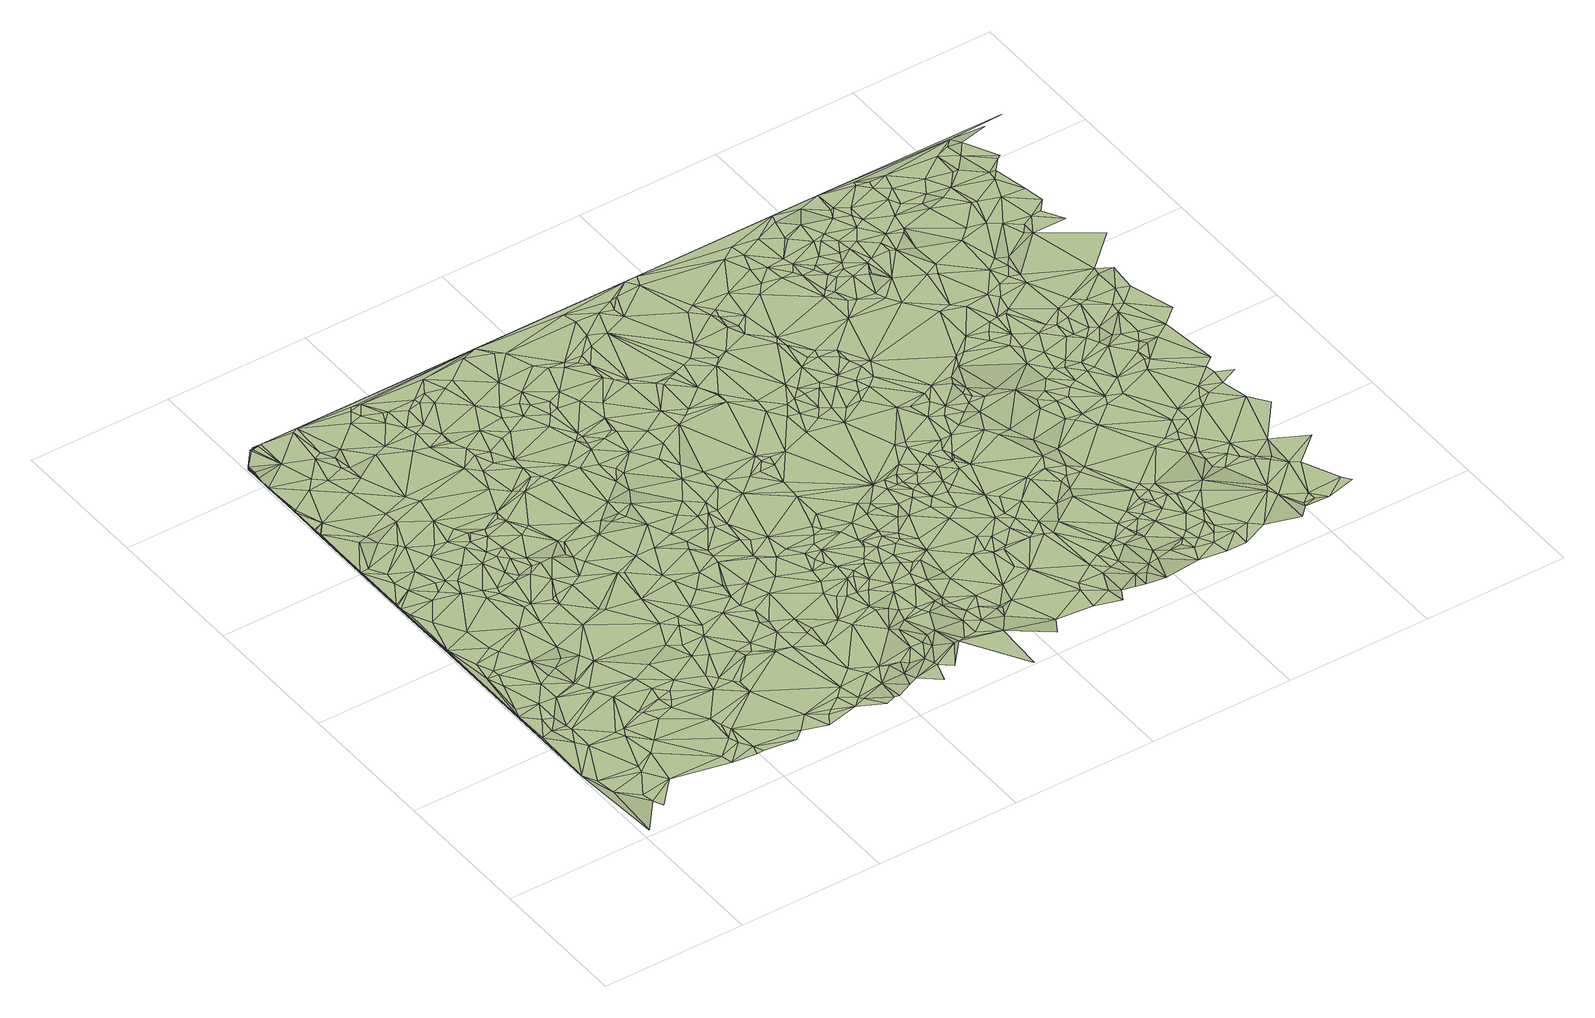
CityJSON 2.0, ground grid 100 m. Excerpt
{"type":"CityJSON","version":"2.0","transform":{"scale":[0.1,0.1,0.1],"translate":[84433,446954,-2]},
"CityObjects":{
"terrain1":{"type":"TINRelief","geometry":[{"type":"CompositeSurface","lod":"2","boundaries":[[[0,1,2]],[[3,1,0]],[[1,4,2]],[[3,5,1]],[[4,6,2]],[[7,4,1]],[[2,8,9]],[[7,1,5]],[[2,10,8]],[[2,6,10]],[[3,11,5]],[[12,11,3]],[[13,6,4]],[[7,13,4]],[[14,8,10]],[[9,8,15]],[[15,8,14]],[[11,7,5]],[[16,14,10]],[[16,10,6]],[[17,9,18]],[[19,15,14]],[[20,18,9]],[[20,9,15]],[[16,21,14]],[[19,14,21]],[[20,15,19]],[[17,18,22]],[[20,22,18]],[[23,13,7]],[[17,24,9]],[[11,23,7]],[[13,25,6]],[[26,16,6]],[[27,19,21]],[[28,17,22]],[[20,19,27]],[[26,6,25]],[[23,25,13]],[[24,29,9]],[[2,9,30]],[[31,24,17]],[[31,17,32]],[[32,17,28]],[[20,33,22]],[[34,21,16]],[[28,22,33]],[[20,27,33]],[[35,23,11]],[[36,26,25]],[[23,37,25]],[[38,24,31]],[[34,27,21]],[[39,16,26]],[[40,31,32]],[[37,36,25]],[[41,32,28]],[[24,42,43]],[[24,43,29]],[[24,44,42]],[[41,28,33]],[[9,29,45]],[[46,44,24]],[[38,31,40]],[[35,37,23]],[[47,35,11]],[[48,33,27]],[[38,46,24]],[[39,26,36]],[[34,16,39]],[[43,49,29]],[[41,40,32]],[[37,50,36]],[[41,33,51]],[[48,51,33]],[[52,48,27]],[[52,27,53]],[[53,27,34]],[[42,54,43]],[[55,49,43]],[[55,29,49]],[[44,54,42]],[[56,36,57]],[[56,39,36]],[[50,57,36]],[[58,29,59]],[[41,51,60]],[[48,60,51]],[[59,29,55]],[[54,55,43]],[[61,37,35]],[[9,45,30]],[[62,38,40]],[[62,46,38]],[[58,45,29]],[[63,44,46]],[[62,40,41]],[[41,60,64]],[[58,59,65]],[[66,50,37]],[[67,58,65]],[[47,68,35]],[[63,54,44]],[[69,48,52]],[[48,70,60]],[[69,52,53]],[[71,56,57]],[[72,57,50]],[[73,53,34]],[[58,74,75]],[[61,66,37]],[[54,76,55]],[[58,75,77]],[[41,64,78]],[[73,34,39]],[[67,79,58]],[[58,77,80]],[[81,39,56]],[[82,59,55]],[[61,35,68]],[[83,84,47]],[[60,70,64]],[[58,80,45]],[[47,84,68]],[[62,41,78]],[[82,65,59]],[[58,79,74]],[[71,57,72]],[[85,55,76]],[[69,70,48]],[[62,86,46]],[[63,76,54]],[[71,81,56]],[[66,72,50]],[[82,55,85]],[[86,63,46]],[[73,69,53]],[[74,87,75]],[[88,67,65]],[[75,87,77]],[[78,64,70]],[[87,80,77]],[[73,39,81]],[[83,89,84]],[[90,79,67]],[[61,68,91]],[[45,80,87]],[[71,72,92]],[[68,84,91]],[[93,85,76]],[[61,94,66]],[[63,93,76]],[[61,91,94]],[[95,74,79]],[[96,45,87]],[[95,87,74]],[[97,65,82]],[[93,82,85]],[[62,78,98]],[[90,67,88]],[[96,99,45]],[[100,71,92]],[[100,81,71]],[[97,88,65]],[[63,101,93]],[[90,95,79]],[[89,102,84]],[[45,99,30]],[[62,103,86]],[[104,78,70]],[[86,105,63]],[[106,82,93]],[[62,98,103]],[[63,105,101]],[[107,96,87]],[[92,72,108]],[[66,108,72]],[[73,81,109]],[[104,70,69]],[[110,69,73]],[[100,109,81]],[[111,30,99]],[[107,99,96]],[[112,91,84]],[[104,98,78]],[[97,82,106]],[[111,113,30]],[[100,92,108]],[[86,114,105]],[[30,115,116]],[[30,113,115]],[[101,117,93]],[[30,116,118]],[[115,119,116]],[[113,119,115]],[[103,114,86]],[[119,118,116]],[[119,120,118]],[[110,73,109]],[[113,121,119]],[[122,87,95]],[[94,123,66]],[[94,91,123]],[[119,121,120]],[[106,93,117]],[[124,103,98]],[[125,95,90]],[[112,84,102]],[[114,126,105]],[[127,111,99]],[[125,90,88]],[[100,108,109]],[[124,114,103]],[[105,128,101]],[[127,113,111]],[[97,125,88]],[[129,107,87]],[[107,130,99]],[[97,106,131]],[[127,121,113]],[[132,124,98]],[[110,133,69]],[[126,128,105]],[[101,128,117]],[[132,98,104]],[[66,123,108]],[[134,126,114]],[[124,134,114]],[[130,127,99]],[[122,129,87]],[[125,122,95]],[[121,135,136]],[[112,137,91]],[[127,135,121]],[[109,108,138]],[[106,117,139]],[[106,140,131]],[[104,69,141]],[[110,109,142]],[[137,123,91]],[[132,143,124]],[[134,144,126]],[[144,128,126]],[[135,145,136]],[[146,130,107]],[[97,131,147]],[[148,145,135]],[[127,148,135]],[[106,139,140]],[[97,147,125]],[[148,149,145]],[[146,107,129]],[[139,117,128]],[[142,109,138]],[[148,150,149]],[[124,151,134]],[[148,152,150]],[[138,108,153]],[[127,154,148]],[[150,155,149]],[[69,133,141]],[[154,152,148]],[[152,155,150]],[[156,132,104]],[[152,157,155]],[[132,158,143]],[[159,124,143]],[[154,157,152]],[[108,160,153]],[[161,149,155]],[[127,161,154]],[[123,160,108]],[[134,162,144]],[[161,155,157]],[[110,142,133]],[[154,161,157]],[[130,163,127]],[[147,131,140]],[[159,151,124]],[[144,164,128]],[[156,104,165]],[[151,162,134]],[[166,139,128]],[[146,163,130]],[[167,137,112]],[[159,143,158]],[[168,140,139]],[[132,169,158]],[[164,166,128]],[[162,170,144]],[[123,171,160]],[[172,122,125]],[[138,153,173]],[[122,174,129]],[[146,129,175]],[[104,141,165]],[[168,139,166]],[[156,169,132]],[[144,170,164]],[[142,138,173]],[[176,161,127]],[[177,147,140]],[[168,178,140]],[[151,179,162]],[[133,142,180]],[[172,125,147]],[[177,140,178]],[[181,163,146]],[[159,158,169]],[[179,170,162]],[[181,146,175]],[[163,176,127]],[[182,166,164]],[[167,183,137]],[[174,175,129]],[[184,153,160]],[[185,168,166]],[[172,174,122]],[[182,164,170]],[[168,186,178]],[[184,160,171]],[[159,187,151]],[[151,187,179]],[[133,180,188]],[[185,166,182]],[[185,186,168]],[[179,189,170]],[[183,190,137]],[[191,173,153]],[[192,180,142]],[[182,170,189]],[[181,193,163]],[[181,175,194]],[[192,142,173]],[[133,188,141]],[[195,163,193]],[[177,178,196]],[[197,123,137]],[[159,169,198]],[[179,187,189]],[[123,199,171]],[[181,194,193]],[[196,178,186]],[[195,176,163]],[[176,200,161]],[[201,183,167]],[[184,191,153]],[[156,165,202]],[[196,186,185]],[[165,141,203]],[[159,204,187]],[[205,137,190]],[[177,206,147]],[[192,188,180]],[[156,202,169]],[[159,198,204]],[[187,204,189]],[[194,207,193]],[[195,193,207]],[[182,189,208]],[[201,190,183]],[[185,182,208]],[[195,200,176]],[[192,173,191]],[[174,209,175]],[[209,194,175]],[[195,207,200]],[[210,141,188]],[[177,196,206]],[[184,171,199]],[[197,137,205]],[[169,202,198]],[[196,185,211]],[[165,203,202]],[[210,203,141]],[[201,205,190]],[[209,207,194]],[[172,147,212]],[[192,213,188]],[[197,199,123]],[[204,214,189]],[[198,215,204]],[[216,191,184]],[[185,208,211]],[[213,210,188]],[[189,214,208]],[[192,191,217]],[[198,218,215]],[[196,211,219]],[[215,220,204]],[[172,221,174]],[[216,217,191]],[[206,196,219]],[[198,202,218]],[[216,184,199]],[[201,222,205]],[[220,214,204]],[[223,203,210]],[[212,147,206]],[[224,200,207]],[[213,223,210]],[[174,225,209]],[[226,211,208]],[[192,227,213]],[[197,205,222]],[[228,222,201]],[[209,229,207]],[[206,219,211]],[[215,230,220]],[[226,208,214]],[[231,202,203]],[[216,232,217]],[[192,217,227]],[[216,199,232]],[[228,201,233]],[[234,211,226]],[[220,230,214]],[[234,226,214]],[[229,224,207]],[[227,223,213]],[[235,231,203]],[[236,203,223]],[[174,221,225]],[[237,215,218]],[[197,238,199]],[[172,212,221]],[[238,232,199]],[[239,218,202]],[[228,240,222]],[[228,233,241]],[[225,229,209]],[[242,217,232]],[[224,243,200]],[[237,230,215]],[[197,222,244]],[[235,203,236]],[[206,211,245]],[[239,202,231]],[[245,211,234]],[[246,227,217]],[[247,234,214]],[[230,247,214]],[[197,248,238]],[[228,241,240]],[[249,200,243]],[[242,232,238]],[[246,217,242]],[[212,206,250]],[[236,223,251]],[[222,240,244]],[[197,244,248]],[[239,237,218]],[[235,239,231]],[[252,223,227]],[[253,224,229]],[[206,254,250]],[[241,255,240]],[[251,223,252]],[[225,256,229]],[[237,247,230]],[[206,245,254]],[[247,245,234]],[[257,227,246]],[[258,243,224]],[[248,259,238]],[[260,246,242]],[[242,238,261]],[[253,258,224]],[[225,221,262]],[[257,263,227]],[[240,255,264]],[[263,252,227]],[[253,229,265]],[[212,266,221]],[[212,250,266]],[[267,235,236]],[[256,265,229]],[[257,246,260]],[[225,262,256]],[[261,238,259]],[[267,236,251]],[[244,268,248]],[[244,240,268]],[[235,269,239]],[[258,270,243]],[[260,242,271]],[[249,243,270]],[[272,251,252]],[[253,273,258]],[[240,264,274]],[[237,275,247]],[[242,261,271]],[[262,221,276]],[[240,277,268]],[[266,278,221]],[[267,251,272]],[[258,273,270]],[[240,274,277]],[[279,250,254]],[[261,259,280]],[[253,265,281]],[[262,282,256]],[[283,237,239]],[[257,260,284]],[[272,252,285]],[[286,275,237]],[[279,254,245]],[[257,284,263]],[[253,281,273]],[[287,266,250]],[[263,288,252]],[[289,274,264]],[[221,278,276]],[[248,290,259]],[[291,262,292]],[[293,235,267]],[[256,294,265]],[[293,269,235]],[[261,280,271]],[[262,276,292]],[[291,282,262]],[[273,281,270]],[[295,245,247]],[[248,268,290]],[[266,296,278]],[[260,271,284]],[[283,239,269]],[[285,252,288]],[[282,294,256]],[[297,268,277]],[[279,287,250]],[[283,286,237]],[[287,296,266]],[[298,281,265]],[[299,247,275]],[[291,292,282]],[[280,259,300]],[[297,277,274]],[[263,284,288]],[[298,265,294]],[[301,279,245]],[[267,272,302]],[[272,285,302]],[[286,303,275]],[[296,304,278]],[[276,278,304]],[[301,245,295]],[[280,300,271]],[[289,305,274]],[[270,281,306]],[[297,274,307]],[[295,247,299]],[[302,285,288]],[[297,308,268]],[[309,200,249]],[[259,290,300]],[[310,311,289]],[[312,304,296]],[[286,313,303]],[[287,312,296]],[[307,274,305]],[[314,292,276]],[[299,275,303]],[[301,287,279]],[[314,282,292]],[[293,267,315]],[[283,313,286]],[[315,267,302]],[[293,316,269]],[[317,283,269]],[[298,306,281]],[[317,269,316]],[[298,294,318]],[[289,319,305]],[[282,320,294]],[[289,311,319]],[[314,276,304]],[[297,307,308]],[[284,271,321]],[[268,322,290]],[[284,323,288]],[[308,322,268]],[[271,300,321]],[[312,324,304]],[[313,325,303]],[[308,307,305]],[[293,315,326]],[[293,326,316]],[[294,320,318]],[[298,318,306]],[[327,287,301]],[[283,325,313]],[[327,301,295]],[[325,299,303]],[[327,312,287]],[[302,288,328]],[[329,270,306]],[[314,304,324]],[[330,295,299]],[[315,302,331]],[[317,332,283]],[[305,319,333]],[[314,334,282]],[[328,288,323]],[[308,305,335]],[[309,249,270]],[[334,320,282]],[[318,336,306]],[[317,316,337]],[[312,338,324]],[[300,290,339]],[[326,337,316]],[[283,332,325]],[[284,340,323]],[[330,327,295]],[[315,341,326]],[[318,320,336]],[[311,342,319]],[[343,299,325]],[[305,333,335]],[[302,328,331]],[[284,321,340]],[[314,324,338]],[[344,161,200]],[[321,300,345]],[[308,346,322]],[[308,335,346]],[[347,342,311]],[[322,348,290]],[[330,299,349]],[[345,300,350]],[[349,299,343]],[[315,331,341]],[[333,319,342]],[[329,306,336]],[[317,351,332]],[[350,300,339]],[[317,337,351]],[[290,348,339]],[[326,352,337]],[[353,312,327]],[[354,314,338]],[[333,355,335]],[[335,355,346]],[[356,336,320]],[[326,341,352]],[[357,328,323]],[[312,358,338]],[[322,346,359]],[[354,334,314]],[[331,328,357]],[[332,360,325]],[[360,343,325]],[[334,356,320]],[[355,359,346]],[[340,361,323]],[[357,323,361]],[[322,362,348]],[[333,363,355]],[[347,364,342]],[[365,330,349]],[[356,329,336]],[[366,327,330]],[[322,359,367]],[[321,345,368]],[[333,342,363]],[[369,341,331]],[[353,358,312]],[[349,343,370]],[[322,367,362]],[[309,270,329]],[[339,348,362]],[[355,363,359]],[[350,339,371]],[[340,321,368]],[[351,360,332]],[[368,345,350]],[[337,352,372]],[[354,338,373]],[[351,337,372]],[[365,349,374]],[[375,331,357]],[[341,376,352]],[[366,330,365]],[[354,377,334]],[[349,370,374]],[[375,369,331]],[[369,376,341]],[[342,364,363]],[[334,378,356]],[[378,329,356]],[[366,353,327]],[[339,379,371]],[[368,350,371]],[[372,352,376]],[[358,373,338]],[[357,361,380]],[[354,373,377]],[[340,381,361]],[[359,363,382]],[[383,363,364]],[[339,362,384]],[[359,385,367]],[[375,376,369]],[[351,386,360]],[[375,357,387]],[[351,372,386]],[[387,357,380]],[[370,343,388]],[[360,388,343]],[[340,368,381]],[[389,372,376]],[[339,384,379]],[[384,362,367]],[[359,390,385]],[[391,368,371]],[[359,382,390]],[[361,392,380]],[[361,393,392]],[[365,374,394]],[[377,395,334]],[[396,371,379]],[[361,381,393]],[[389,386,372]],[[394,374,370]],[[397,377,373]],[[395,378,334]],[[366,398,353]],[[366,365,394]],[[399,363,383]],[[384,367,385]],[[391,371,396]],[[400,329,378]],[[353,401,358]],[[398,402,353]],[[399,382,363]],[[403,373,358]],[[360,386,388]],[[404,368,391]],[[353,402,401]],[[404,381,368]],[[405,383,364]],[[387,380,406]],[[366,407,398]],[[408,397,373]],[[380,392,409]],[[393,409,392]],[[401,403,358]],[[408,373,403]],[[397,410,377]],[[379,384,411]],[[381,409,393]],[[375,387,412]],[[375,413,376]],[[414,399,383]],[[396,379,411]],[[404,391,396]],[[389,376,413]],[[398,407,402]],[[415,385,390]],[[416,405,364]],[[382,415,390]],[[389,417,386]],[[370,388,418]],[[366,394,407]],[[394,370,418]],[[410,395,377]],[[406,380,409]],[[405,414,383]],[[419,384,385]],[[404,420,381]],[[387,406,412]],[[399,421,382]],[[408,410,397]],[[395,400,378]],[[417,388,386]],[[404,396,420]],[[401,422,403]],[[421,415,382]],[[381,423,409]],[[309,329,400]],[[419,385,415]],[[408,403,424]],[[425,399,414]],[[402,426,401]],[[419,411,384]],[[407,427,402]],[[381,420,423]],[[389,413,417]],[[396,411,428]],[[408,424,410]],[[375,412,429]],[[424,403,422]],[[425,414,405]],[[407,394,430]],[[431,421,399]],[[420,396,428]],[[418,388,432]],[[421,433,415]],[[425,431,399]],[[417,434,388]],[[401,435,422]],[[402,427,426]],[[431,436,421]],[[406,409,437]],[[436,433,421]],[[407,430,427]],[[419,415,433]],[[432,388,434]],[[419,438,411]],[[394,418,439]],[[420,428,423]],[[423,440,409]],[[412,406,437]],[[401,426,435]],[[410,424,441]],[[375,442,413]],[[424,422,441]],[[375,429,442]],[[395,443,400]],[[444,428,411]],[[394,445,430]],[[417,413,446]],[[425,447,431]],[[410,448,395]],[[417,446,434]],[[449,419,433]],[[425,405,450]],[[439,418,432]],[[444,411,438]],[[451,200,309]],[[430,426,427]],[[412,452,429]],[[409,440,453]],[[449,438,419]],[[437,409,453]],[[454,436,431]],[[454,433,436]],[[394,439,445]],[[441,422,435]],[[412,437,452]],[[455,423,428]],[[425,456,447]],[[309,400,443]],[[445,426,430]],[[425,450,456]],[[447,454,431]],[[455,440,423]],[[395,457,443]],[[449,433,458]],[[459,429,452]],[[460,428,444]],[[446,413,461]],[[410,441,462]],[[455,428,460]],[[395,448,457]],[[444,438,463]],[[454,458,433]],[[464,438,449]],[[465,453,440]],[[426,466,435]],[[467,432,434]],[[455,465,440]],[[410,462,448]],[[468,450,405]],[[469,447,456]],[[469,454,447]],[[470,452,437]],[[460,444,463]],[[459,442,429]],[[471,456,450]],[[309,443,457]],[[467,439,432]],[[464,463,438]],[[470,459,452]],[[472,468,405]],[[470,437,453]],[[446,473,434]],[[474,449,458]],[[471,469,456]],[[442,475,413]],[[474,464,449]],[[413,476,461]],[[455,477,465]],[[478,455,460]],[[465,479,453]],[[413,475,476]],[[471,450,480]],[[445,481,426]],[[445,439,467]],[[441,435,482]],[[471,480,469]],[[426,481,466]],[[483,460,463]],[[470,453,479]],[[446,461,473]],[[478,477,455]],[[441,484,462]],[[477,479,465]],[[468,480,450]],[[469,485,454]],[[482,435,466]],[[483,463,464]],[[485,458,454]],[[483,478,460]],[[467,434,473]],[[483,464,474]],[[448,486,457]],[[476,487,461]],[[480,485,469]],[[488,442,459]],[[489,477,478]],[[441,482,484]],[[448,462,486]],[[488,459,470]],[[445,467,481]],[[461,487,490]],[[489,478,483]],[[491,479,477]],[[492,470,479]],[[493,474,458]],[[489,491,477]],[[484,486,462]],[[461,490,473]],[[476,494,487]],[[481,495,466]],[[489,483,496]],[[482,466,497]],[[488,470,492]],[[483,474,493]],[[489,496,491]],[[485,493,458]],[[309,457,498]],[[487,494,490]],[[497,466,495]],[[499,486,484]],[[491,500,479]],[[501,475,442]],[[502,481,467]],[[492,479,500]],[[482,503,484]],[[501,476,475]],[[499,484,503]],[[504,473,490]],[[504,490,494]],[[505,480,468]],[[506,494,476]],[[507,485,480]],[[499,508,486]],[[509,491,496]],[[488,492,510]],[[482,497,503]],[[501,442,488]],[[502,511,481]],[[457,486,512]],[[510,492,513]],[[492,500,513]],[[451,344,200]],[[499,503,508]],[[509,500,491]],[[503,497,514]],[[497,495,514]],[[506,473,504]],[[506,504,494]],[[515,496,483]],[[481,516,495]],[[485,517,493]],[[518,467,473]],[[511,519,481]],[[483,493,520]],[[518,502,467]],[[501,506,476]],[[485,521,517]],[[522,505,468]],[[507,521,485]],[[505,507,480]],[[514,495,516]],[[508,523,486]],[[524,510,513]],[[524,513,500]],[[501,488,510]],[[481,519,516]],[[503,525,508]],[[503,514,525]],[[515,509,496]],[[524,500,509]],[[518,511,502]],[[493,517,526]],[[515,483,520]],[[457,512,498]],[[493,526,520]],[[527,510,524]],[[506,528,473]],[[526,517,529]],[[508,525,523]],[[501,510,527]],[[486,523,512]],[[530,517,521]],[[531,519,511]],[[514,516,532]],[[507,530,521]],[[533,524,509]],[[530,529,517]],[[519,534,516]],[[535,526,529]],[[514,536,525]],[[518,473,528]],[[515,537,509]],[[533,509,537]],[[535,520,526]],[[538,507,505]],[[539,531,511]],[[540,529,530]],[[539,511,518]],[[527,524,533]],[[541,505,522]],[[501,542,506]],[[531,534,519]],[[534,532,516]],[[540,535,529]],[[514,532,536]],[[543,501,527]],[[544,541,522]],[[523,525,536]],[[541,538,505]],[[507,545,530]],[[531,532,534]],[[451,309,498]],[[527,533,546]],[[543,527,547]],[[515,548,537]],[[547,527,546]],[[533,537,549]],[[538,550,507]],[[506,542,551]],[[552,531,539]],[[506,551,528]],[[552,539,518]],[[553,515,520]],[[540,530,545]],[[553,520,535]],[[533,549,546]],[[540,554,535]],[[543,555,501]],[[548,549,537]],[[531,556,532]],[[543,547,557]],[[547,546,558]],[[552,518,559]],[[541,560,538]],[[544,561,541]],[[523,562,512]],[[557,547,558]],[[553,548,515]],[[518,528,559]],[[556,536,532]],[[523,536,562]],[[558,546,563]],[[546,549,563]],[[512,562,498]],[[540,545,554]],[[507,564,545]],[[552,565,531]],[[507,550,564]],[[553,535,554]],[[538,560,550]],[[541,561,560]],[[543,557,555]],[[501,566,542]],[[567,549,548]],[[565,556,531]],[[557,558,568]],[[558,563,568]],[[569,536,556]],[[552,559,565]],[[570,551,542]],[[571,563,549]],[[572,528,551]],[[572,559,528]],[[573,501,555]],[[574,554,545]],[[571,549,567]],[[557,568,555]],[[570,542,575]],[[576,562,536]],[[553,554,577]],[[553,578,548]],[[572,551,570]],[[578,567,548]],[[574,545,564]],[[561,579,560]],[[580,498,562]],[[574,577,554]],[[565,569,556]],[[581,550,560]],[[573,566,501]],[[582,579,561]],[[583,568,563]],[[584,536,569]],[[566,575,542]],[[585,553,577]],[[583,563,571]],[[571,567,586]],[[584,576,536]],[[550,587,564]],[[588,555,568]],[[581,560,579]],[[581,589,550]],[[585,578,553]],[[590,572,570]],[[578,586,567]],[[574,564,591]],[[582,592,579]],[[572,593,559]],[[574,591,577]],[[589,587,550]],[[576,594,562]],[[565,559,593]],[[570,575,595]],[[588,568,583]],[[565,596,569]],[[594,580,562]],[[591,564,587]],[[590,570,595]],[[581,597,589]],[[581,579,597]],[[588,598,555]],[[599,583,571]],[[596,584,569]],[[585,577,600]],[[592,601,579]],[[602,578,585]],[[590,593,572]],[[603,571,586]],[[598,573,555]],[[588,583,599]],[[451,498,580]],[[566,604,575]],[[575,604,595]],[[576,605,594]],[[600,577,591]],[[603,586,578]],[[606,601,592]],[[565,607,596]],[[591,587,608]],[[603,599,571]],[[589,609,587]],[[602,585,600]],[[590,595,610]],[[597,611,589]],[[594,605,580]],[[612,588,599]],[[565,593,607]],[[597,579,613]],[[612,598,588]],[[596,607,584]],[[590,614,593]],[[601,613,579]],[[590,610,614]],[[609,608,587]],[[598,615,573]],[[589,611,609]],[[566,616,604]],[[606,613,601]],[[617,576,584]],[[612,599,618]],[[619,595,604]],[[618,599,603]],[[610,595,619]],[[597,620,611]],[[603,578,621]],[[597,613,620]],[[591,608,622]],[[600,591,622]],[[576,623,605]],[[610,619,614]],[[602,624,578]],[[451,580,605]],[[609,625,608]],[[573,626,566]],[[611,625,609]],[[566,627,616]],[[606,628,613]],[[629,598,612]],[[630,612,618]],[[629,615,598]],[[631,584,607]],[[618,603,621]],[[632,593,614]],[[611,620,625]],[[602,600,624]],[[633,604,616]],[[615,626,573]],[[619,634,614]],[[621,578,624]],[[617,623,576]],[[618,621,635]],[[636,618,635]],[[633,619,604]],[[630,618,636]],[[630,629,612]],[[637,607,593]],[[613,638,620]],[[636,635,621]],[[625,639,608]],[[613,628,638]],[[632,614,634]],[[626,627,566]],[[451,605,623]],[[640,617,584]],[[606,641,628]],[[600,622,642]],[[620,643,625]],[[640,584,631]],[[608,644,622]],[[633,634,619]],[[645,616,627]],[[633,616,645]],[[631,607,646]],[[600,642,624]],[[630,636,647]],[[632,637,593]],[[620,638,648]],[[629,649,615]],[[608,639,644]],[[638,628,650]],[[625,643,651]],[[630,647,629]],[[637,646,607]],[[620,648,643]],[[625,651,639]],[[615,649,626]],[[652,634,633]],[[641,650,628]],[[451,623,344]],[[617,653,623]],[[652,632,634]],[[636,621,654]],[[640,653,617]],[[643,655,651]],[[648,655,643]],[[642,622,656]],[[657,645,627]],[[658,633,645]],[[631,646,659]],[[640,631,660]],[[622,644,661]],[[629,647,649]],[[626,657,627]],[[660,631,659]],[[658,652,633]],[[662,638,650]],[[662,648,638]],[[621,624,663]],[[656,622,661]],[[636,654,647]],[[664,637,632]],[[640,665,653]],[[666,664,632]],[[667,639,651]],[[667,651,655]],[[668,632,652]],[[640,660,665]],[[642,669,624]],[[641,670,650]],[[666,632,668]],[[644,639,671]],[[658,645,657]],[[672,646,637]],[[673,655,648]],[[626,649,674]],[[675,659,646]],[[676,650,670]],[[662,650,676]],[[660,659,675]],[[642,656,669]],[[664,672,637]],[[647,677,649]],[[667,671,639]],[[672,675,646]],[[660,675,665]],[[678,664,666]],[[667,655,673]],[[679,677,647]],[[621,680,654]],[[662,673,648]],[[678,666,668]],[[678,672,664]],[[658,681,652]],[[621,663,680]],[[662,676,670]],[[658,657,682]],[[679,647,654]],[[683,653,665]],[[626,674,684]],[[626,684,657]],[[674,649,685]],[[686,668,652]],[[656,661,687]],[[624,669,663]],[[688,670,641]],[[656,687,669]],[[667,689,671]],[[690,649,677]],[[686,652,691]],[[644,692,661]],[[681,691,652]],[[693,662,670]],[[667,673,689]],[[658,682,681]],[[694,688,641]],[[683,665,675]],[[644,671,692]],[[695,623,653]],[[695,344,623]],[[690,685,649]],[[696,678,668]],[[684,682,657]],[[687,661,697]],[[698,673,662]],[[674,685,684]],[[679,699,677]],[[688,693,670]],[[669,687,700]],[[686,696,668]],[[698,662,693]],[[689,701,671]],[[669,700,663]],[[672,702,675]],[[690,677,699]],[[703,689,673]],[[679,654,704]],[[686,691,696]],[[700,687,697]],[[697,661,692]],[[681,682,705]],[[706,671,701]],[[679,704,699]],[[681,705,691]],[[696,691,705]],[[654,680,707]],[[692,671,706]],[[698,708,673]],[[688,709,693]],[[703,701,689]],[[684,710,682]],[[690,710,685]],[[702,683,675]],[[685,710,684]],[[683,695,653]],[[678,711,672]],[[680,663,712]],[[713,698,693]],[[710,705,682]],[[714,700,697]],[[690,699,715]],[[654,707,704]],[[708,703,673]],[[700,716,663]],[[694,717,688]],[[680,712,707]],[[713,693,709]],[[714,697,692]],[[718,706,701]],[[703,718,701]],[[704,715,699]],[[714,716,700]],[[712,663,716]],[[696,711,678]],[[713,708,698]],[[688,717,709]],[[690,715,719]],[[694,720,717]],[[721,706,718]],[[690,722,710]],[[721,692,706]],[[714,692,723]],[[703,724,718]],[[713,709,725]],[[690,719,722]],[[696,705,711]],[[708,724,703]],[[672,726,702]],[[709,717,725]],[[702,727,683]],[[704,728,715]],[[723,692,721]],[[721,718,724]],[[719,715,729]],[[695,730,344]],[[713,731,708]],[[715,728,729]],[[713,725,731]],[[704,707,732]],[[733,707,712]],[[672,711,726]],[[727,734,683]],[[723,721,735]],[[719,729,736]],[[708,737,724]],[[722,738,710]],[[735,721,724]],[[719,736,722]],[[708,731,739]],[[734,695,683]],[[720,740,717]],[[710,741,705]],[[742,712,716]],[[708,739,737]],[[725,717,740]],[[729,728,736]],[[743,716,714]],[[725,740,731]],[[735,724,737]],[[722,736,738]],[[704,732,728]],[[702,744,727]],[[720,745,740]],[[746,714,723]],[[747,736,728]],[[710,738,741]],[[731,748,739]],[[739,748,737]],[[733,732,707]],[[736,749,738]],[[742,733,712]],[[702,726,744]],[[735,737,750]],[[727,751,734]],[[742,716,752]],[[747,749,736]],[[746,723,735]],[[732,747,728]],[[734,753,695]],[[727,744,751]],[[748,750,737]],[[752,716,743]],[[711,705,754]],[[730,755,344]],[[749,741,738]],[[746,743,714]],[[734,751,753]],[[695,753,730]],[[711,756,726]],[[731,740,757]],[[733,758,732]],[[731,757,748]],[[759,751,744]],[[760,744,726]],[[705,741,761]],[[711,762,756]],[[763,733,742]],[[735,750,764]],[[745,757,740]],[[760,759,744]],[[726,765,766]],[[760,726,766]],[[756,765,726]],[[742,752,767]],[[763,758,733]],[[753,751,768]],[[749,769,741]],[[770,732,758]],[[759,771,751]],[[763,742,767]],[[753,772,730]],[[746,735,764]],[[767,752,743]],[[773,749,747]],[[748,757,750]],[[773,747,732]],[[756,762,765]],[[711,774,762]],[[768,751,771]],[[705,761,754]],[[760,771,759]],[[763,770,758]],[[760,766,775]],[[753,768,772]],[[766,765,776]],[[760,777,771]],[[745,778,779]],[[770,780,732]],[[781,763,767]],[[711,754,774]],[[782,741,769]],[[760,775,777]],[[781,770,763]],[[775,766,776]],[[762,783,765]],[[784,769,749]],[[745,779,757]],[[767,743,785]],[[746,786,743]],[[787,750,788]],[[789,788,750]],[[764,750,787]],[[777,790,771]],[[780,773,732]],[[776,765,783]],[[757,791,750]],[[777,775,790]],[[791,789,750]],[[762,774,792]],[[781,793,770]],[[755,794,344]],[[762,792,783]],[[773,784,749]],[[768,795,772]],[[781,767,796]],[[790,797,771]],[[730,772,755]],[[761,741,782]],[[770,793,780]],[[768,771,798]],[[746,764,799]],[[800,782,769]],[[775,776,801]],[[746,799,786]],[[778,802,779]],[[775,803,790]],[[767,785,796]],[[804,764,787]],[[768,805,795]],[[743,786,806]],[[776,783,801]],[[757,779,791]],[[784,800,769]],[[785,743,806]],[[781,796,793]],[[775,801,803]],[[771,797,798]],[[807,779,802]],[[787,788,808]],[[768,798,805]],[[808,788,789]],[[790,803,797]],[[793,809,780]],[[792,810,783]],[[804,811,764]],[[780,812,773]],[[813,786,799]],[[774,814,792]],[[772,795,815]],[[799,764,811]],[[804,787,808]],[[754,814,774]],[[807,816,779]],[[809,812,780]],[[817,782,800]],[[807,802,818]],[[793,796,809]],[[791,819,789]],[[801,783,820]],[[792,814,810]],[[772,815,755]],[[806,786,813]],[[813,799,811]],[[808,789,821]],[[773,822,784]],[[803,823,797]],[[824,754,761]],[[807,818,816]],[[785,825,796]],[[803,801,820]],[[820,783,810]],[[812,826,773]],[[761,782,827]],[[805,828,795]],[[791,779,829]],[[817,830,782]],[[789,819,821]],[[802,831,818]],[[809,832,812]],[[784,833,800]],[[797,834,798]],[[773,826,822]],[[804,808,835]],[[804,835,811]],[[823,834,797]],[[817,800,833]],[[785,806,825]],[[809,796,836]],[[837,810,814]],[[795,828,815]],[[820,810,837]],[[805,798,828]],[[784,822,833]],[[779,816,829]],[[827,782,830]],[[818,831,816]],[[838,823,803]],[[809,836,832]],[[791,839,819]],[[840,813,811]],[[812,832,841]],[[820,837,814]],[[808,821,835]],[[838,803,820]],[[812,841,826]],[[806,813,840]],[[842,814,754]],[[824,761,827]],[[824,842,754]],[[817,833,830]],[[843,798,834]],[[844,796,825]],[[821,819,845]],[[823,846,834]],[[791,829,839]],[[835,821,845]],[[844,836,796]],[[820,814,847]],[[843,828,798]],[[838,846,823]],[[825,806,848]],[[832,836,849]],[[832,849,841]],[[826,850,822]],[[838,820,847]],[[822,850,833]],[[839,845,819]],[[846,843,834]],[[815,851,755]],[[852,830,833]],[[806,840,848]],[[815,828,851]],[[853,816,831]],[[827,830,852]],[[839,854,845]],[[855,811,835]],[[856,849,836]],[[838,847,857]],[[840,811,855]],[[844,856,836]],[[858,847,814]],[[838,857,846]],[[816,859,829]],[[826,841,860]],[[852,833,861]],[[839,829,854]],[[835,845,862]],[[824,827,863]],[[864,828,843]],[[850,861,833]],[[853,859,816]],[[845,854,862]],[[824,865,842]],[[866,843,846]],[[842,867,814]],[[826,860,850]],[[840,855,848]],[[825,848,868]],[[827,852,863]],[[844,825,868]],[[867,858,814]],[[869,857,847]],[[870,841,849]],[[864,851,828]],[[829,862,854]],[[857,866,846]],[[824,863,865]],[[869,847,858]],[[871,853,831]],[[852,861,872]],[[856,873,849]],[[755,851,794]],[[844,873,856]],[[866,864,843]],[[850,874,861]],[[870,860,841]],[[852,872,875]],[[848,855,876]],[[861,874,872]],[[852,875,863]],[[842,865,877]],[[869,858,867]],[[860,878,850]],[[842,877,867]],[[878,874,850]],[[869,879,857]],[[864,880,851]],[[879,866,857]],[[870,849,881]],[[881,849,873]],[[882,829,859]],[[883,835,862]],[[883,855,835]],[[848,876,884]],[[869,867,879]],[[868,848,884]],[[844,868,885]],[[882,862,829]],[[886,878,860]],[[887,864,866]],[[794,851,880]],[[870,886,860]],[[888,880,864]],[[844,889,873]],[[877,890,867]],[[887,888,864]],[[855,891,876]],[[844,885,889]],[[872,874,892]],[[879,893,866]],[[865,863,894]],[[863,875,895]],[[887,866,893]],[[865,894,877]],[[888,794,880]],[[879,867,896]],[[878,892,874]],[[886,897,878]],[[896,867,890]],[[870,898,886]],[[899,875,872]],[[876,891,884]],[[887,900,888]],[[887,893,900]],[[901,885,868]],[[886,898,897]],[[870,881,902]],[[883,891,855]],[[881,873,903]],[[863,895,894]],[[897,892,878]],[[870,902,898]],[[899,872,892]],[[879,896,904]],[[879,905,893]],[[901,889,885]],[[895,875,899]],[[896,890,904]],[[877,906,890]],[[881,903,902]],[[889,907,873]],[[908,884,891]],[[909,868,884]],[[873,910,903]],[[883,862,911]],[[909,901,868]],[[879,904,905]],[[888,912,794]],[[900,912,888]],[[873,907,910]],[[901,913,889]],[[877,894,906]],[[914,894,895]],[[893,915,900]],[[898,916,897]],[[883,908,891]],[[904,890,906]],[[897,916,892]],[[914,895,899]],[[898,902,916]],[[889,913,907]],[[908,917,884]],[[893,905,915]],[[899,892,918]],[[909,884,917]],[[919,894,914]],[[901,920,913]],[[892,916,918]],[[903,921,902]],[[914,899,922]],[[910,907,923]],[[794,912,924]],[[910,921,903]],[[919,925,894]],[[919,914,922]],[[894,925,906]],[[900,926,912]],[[927,901,909]],[[913,920,907]],[[900,915,926]],[[904,928,905]],[[927,920,901]],[[902,929,916]],[[920,923,907]],[[910,923,921]],[[904,906,930]],[[908,931,917]],[[918,916,932]],[[905,933,915]],[[919,922,934]],[[919,934,925]],[[902,921,929]],[[905,935,933]],[[904,930,928]],[[929,932,916]],[[912,936,924]],[[926,936,912]],[[905,928,935]],[[937,923,920]],[[922,899,938]],[[915,933,939]],[[899,918,938]],[[925,940,906]],[[937,921,923]],[[926,915,939]],[[927,937,920]],[[918,932,941]],[[921,942,929]],[[934,943,925]],[[924,936,944]],[[930,906,940]],[[934,922,945]],[[926,944,936]],[[929,946,932]],[[937,942,921]],[[947,933,935]],[[947,939,933]],[[926,939,944]],[[929,942,946]],[[925,943,940]],[[928,948,935]],[[932,946,941]],[[794,924,949]],[[938,918,941]],[[928,930,950]],[[922,938,945]],[[947,935,948]],[[951,942,937]],[[934,952,943]],[[953,944,939]],[[930,940,950]],[[953,939,947]],[[934,945,952]],[[954,946,942]],[[928,950,948]],[[951,954,942]],[[947,948,955]],[[956,941,946]],[[957,950,940]],[[953,947,955]],[[956,946,954]],[[956,938,941]],[[952,958,943]],[[950,955,948]],[[924,944,949]],[[952,945,958]],[[959,940,943]],[[957,955,950]],[[957,940,959]],[[953,960,944]],[[958,961,943]],[[945,961,958]],[[953,955,962]],[[959,943,961]],[[963,945,938]],[[957,964,955]],[[953,962,960]],[[965,961,945]],[[962,955,966]],[[957,959,964]],[[944,960,949]],[[955,967,966]],[[965,968,961]],[[969,959,961]],[[962,966,960]],[[964,967,955]],[[969,961,968]],[[970,794,949]],[[971,964,959]],[[966,972,960]],[[971,959,969]],[[966,967,972]],[[960,972,973]],[[974,967,964]],[[971,974,964]],[[960,973,949]],[[975,972,967]],[[976,973,972]],[[975,967,974]],[[976,949,973]],[[977,976,972]],[[977,972,975]],[[978,949,976]]]}]}
},
"vertices":[
[36,20,37],[70,450,23],[4,680,23],[219,250,22],[54,590,22],[203,330,21],[199,890,25],[317,510,22],[11,1100,30],[4,1340,34],[144,960,26],[417,360,22],[251,180,22],[331,560,23],[91,1120,33],[101,1240,34],[202,1070,29],[51,1740,34],[27,1410,33],[173,1210,35],[169,1370,33],[190,1110,30],[91,1630,34],[466,620,24],[13,2100,27],[431,840,24],[400,900,25],[292,1360,32],[129,1730,33],[4,2620,25],[4,4090,31],[77,1890,31],[125,1780,33],[288,1520,31],[516,1280,23],[796,350,23],[463,900,24],[550,710,24],[234,1980,25],[583,1180,23],[263,1920,25],[363,1730,29],[22,2500,26],[7,2580,25],[92,2370,24],[4,3670,29],[210,2180,22],[811,270,23],[460,1420,27],[6,2610,24],[692,860,22],[374,1560,31],[468,1410,26],[509,1330,24],[210,2540,24],[147,2700,23],[624,980,23],[643,960,23],[4,3000,22],[112,2800,23],[445,1590,35],[929,470,22],[484,2030,26],[387,2490,28],[520,1640,38],[126,2890,25],[939,680,23],[63,3000,24],[951,400,23],[677,1520,26],[632,1610,28],[795,1010,23],[810,900,21],[784,1240,25],[9,3420,30],[8,3420,30],[280,2580,27],[5,3470,25],[566,1750,30],[159,3230,26],[5,3480,25],[814,1110,24],[276,2820,24],[979,250,22],[1003,320,23],[314,2660,29],[487,2370,28],[83,3510,26],[329,3070,31],[1033,250,24],[244,3160,32],[988,530,23],[850,960,23],[376,2640,29],[963,600,23],[224,3250,26],[17,3690,29],[354,3030,31],[620,2000,26],[4,3960,29],[889,1030,25],[434,2600,27],[1253,220,26],[622,2170,30],[812,1830,30],[506,2440,27],[431,2880,26],[191,3800,29],[1110,890,25],[968,1100,26],[931,1310,21],[4,4060,34],[1323,280,23],[18,4120,31],[575,2360,27],[5,4120,31],[5,4160,26],[538,2700,28],[5,4170,26],[9,4150,31],[12,4180,26],[18,4190,28],[442,3360,26],[1278,750,27],[671,2170,30],[451,3260,29],[592,2410,27],[197,4100,28],[651,2650,27],[383,3640,28],[261,3880,30],[512,2950,27],[810,2070,29],[1110,1390,32],[717,2400,29],[117,4300,30],[116,4310,30],[1425,390,23],[1146,1020,27],[648,2830,30],[592,2930,29],[1196,1580,27],[1184,1220,29],[804,2130,28],[714,2500,28],[122,4310,29],[333,3810,30],[637,3140,28],[132,4300,30],[141,4320,29],[147,4320,29],[827,2400,30],[151,4310,29],[1199,960,26],[176,4310,28],[153,4320,29],[977,1900,28],[159,4320,29],[839,2150,29],[908,2290,29],[1247,890,26],[200,4320,28],[768,2430,28],[387,4020,30],[759,2650,28],[1006,1870,30],[728,2720,30],[1495,230,19],[705,2850,30],[975,2170,30],[814,2590,28],[1281,860,26],[679,3340,28],[1277,1170,28],[627,3420,29],[513,3720,27],[424,4300,27],[696,3010,27],[741,2930,30],[880,2460,28],[1191,1330,31],[468,3860,30],[834,2700,29],[1547,310,21],[1451,1040,26],[820,2840,27],[753,2920,31],[939,2450,29],[1282,1500,28],[895,2540,28],[1584,340,20],[1429,1100,30],[1349,1330,30],[491,3960,30],[508,3830,30],[445,4050,30],[845,2900,27],[1751,480,20],[1059,2220,27],[1620,970,24],[463,4320,26],[1720,280,21],[1265,2110,29],[1239,1830,28],[1021,2450,34],[1678,410,20],[994,2990,27],[564,4010,26],[997,2730,27],[712,3850,23],[1326,1570,28],[995,2890,27],[1083,3200,23],[1398,1420,28],[1139,2560,29],[1127,2380,28],[1499,1050,28],[1542,1120,27],[1162,2310,28],[967,2940,27],[1109,2430,28],[1073,3440,23],[1783,340,20],[1440,1610,24],[760,4180,21],[911,3750,26],[1055,2770,28],[1570,1450,22],[1802,310,23],[800,3880,24],[1165,2530,29],[1299,2090,28],[1624,990,23],[1892,190,22],[1080,2780,27],[1471,1940,25],[1499,1860,25],[1375,2470,30],[1729,950,20],[1443,2180,26],[1970,360,26],[1956,210,31],[1735,1120,20],[822,4270,23],[1958,490,23],[1247,3060,22],[1696,1250,24],[1359,2610,29],[1888,600,19],[842,4300,23],[1183,3100,25],[1565,1720,22],[1699,1550,21],[929,4060,24],[1217,3080,23],[1991,200,30],[1020,3870,29],[1739,1360,20],[847,4200,23],[1900,850,22],[1751,1230,20],[1878,1010,19],[1014,3720,25],[1695,1450,21],[2091,240,42],[1004,3950,26],[1152,3360,21],[1672,1840,20],[2044,500,25],[1578,2180,25],[909,4290,21],[1891,1160,21],[1716,1660,20],[972,4150,21],[2127,350,34],[1460,2570,29],[1192,3590,21],[2103,470,27],[1199,3510,20],[1356,3150,22],[1926,1030,22],[1005,4140,20],[1144,3780,26],[1668,2380,27],[1902,1440,22],[1731,1650,19],[1502,2520,34],[1365,3250,21],[1852,1590,21],[2151,260,49],[2140,910,28],[1138,3710,25],[1153,3680,22],[1746,2060,19],[1102,3910,27],[1438,3060,21],[1247,3390,18],[2176,460,25],[1114,4080,21],[1596,2690,27],[2097,1000,24],[1412,3120,21],[1820,1860,20],[1586,2560,32],[1288,3480,22],[2298,380,51],[1197,4140,20],[2211,420,30],[2288,520,50],[1766,4320,25],[2279,150,51],[2326,290,53],[1368,3340,22],[1603,2510,32],[1351,3680,26],[1828,1920,21],[1774,2120,24],[1736,2230,25],[1206,4100,19],[2317,310,55],[1283,4050,20],[2165,1250,26],[2295,750,28],[2024,1550,22],[1420,3540,23],[1701,2600,28],[1832,1980,22],[1598,3110,25],[2032,1750,24],[1352,4270,19],[1643,3050,24],[2024,1780,24],[1866,2350,29],[2402,450,54],[1463,3890,23],[2374,510,51],[1284,4160,18],[1948,2150,26],[1493,3560,25],[2318,990,28],[2215,1350,26],[2044,1950,26],[2526,400,47],[1775,2720,16],[2948,4320,24],[2210,1180,27],[2330,700,43],[2405,220,53],[2331,940,28],[1749,2820,26],[2267,1150,27],[1959,2270,27],[1987,2130,27],[1769,3270,28],[1527,3700,25],[2436,550,52],[1408,4120,22],[2129,1690,26],[1714,3470,26],[2407,750,44],[1967,2440,29],[2229,1460,26],[2396,900,39],[2497,560,49],[2568,410,36],[1752,3010,26],[1796,3150,26],[2435,850,40],[2359,1280,28],[2093,1910,27],[1832,2860,22],[2331,1140,29],[2029,2260,27],[1642,3640,26],[1816,2920,27],[2193,1870,28],[2064,2110,29],[1571,3790,25],[1486,4160,20],[2402,1120,30],[2287,1620,28],[2374,1410,28],[2576,730,42],[2615,420,31],[2513,1010,34],[2534,810,40],[2074,2350,28],[2218,1720,27],[2080,2610,28],[2088,2250,27],[2548,770,41],[2404,1280,28],[2305,1540,27],[2331,1480,26],[1971,3000,25],[1701,3980,25],[2466,1200,29],[1689,3750,25],[1811,3210,25],[2703,560,28],[1657,4290,21],[1816,3320,26],[1823,3280,26],[1783,3560,25],[2436,1320,28],[2845,340,33],[2380,1660,28],[1921,3190,26],[1737,3700,26],[2388,1590,27],[1763,3830,24],[2554,1090,31],[2431,1730,27],[2304,2290,28],[2703,430,30],[2664,800,38],[2831,0,25],[2211,2420,30],[2080,2850,23],[2660,1000,32],[2522,1340,27],[2678,740,35],[1848,3580,26],[2551,1380,26],[1850,3660,24],[2796,500,30],[2028,3340,27],[2003,3230,25],[2608,1280,28],[2467,1800,28],[2017,3200,26],[2774,630,26],[2152,2730,23],[2723,810,27],[2224,2590,29],[2000,3560,25],[2734,740,27],[2579,1660,28],[2692,1100,31],[2182,2950,24],[2619,1470,26],[1947,3700,25],[2552,2080,29],[1834,4220,25],[2705,1220,31],[2172,3100,24],[2286,2460,27],[2858,620,25],[1958,3990,26],[2742,990,32],[2936,460,22],[2858,4320,26],[2502,1750,27],[2624,1540,26],[2902,710,27],[2676,1420,27],[2936,540,27],[1892,4180,24],[2868,930,27],[2554,1880,28],[2710,1300,30],[2432,2400,26],[2022,3920,26],[2769,1180,29],[2816,1170,29],[2636,1520,26],[2103,3470,25],[2361,3040,26],[3170,260,18],[2964,550,26],[2679,1690,28],[2972,530,26],[3105,150,28],[2567,2540,26],[2869,1000,25],[2556,2130,28],[2563,2240,28],[2759,1490,27],[2786,1380,31],[2768,1540,28],[3054,560,23],[2346,3210,24],[2238,3660,26],[2901,1230,27],[2103,3870,26],[3090,700,26],[2132,3910,25],[2507,2400,26],[2812,1820,30],[2829,1400,31],[2570,2480,26],[2853,1450,31],[2805,1710,26],[3111,1040,27],[2614,2400,27],[2332,3530,26],[2925,1340,28],[2284,3610,26],[2381,4280,24],[2195,3860,26],[2940,1580,28],[2989,1910,28],[2441,3090,26],[2245,3800,26],[2632,2480,26],[3447,400,23],[2737,2470,27],[3307,730,25],[2251,3900,26],[3000,1550,31],[2878,1780,26],[2491,3130,25],[2403,4180,25],[2884,1720,28],[2354,3560,25],[3181,1390,28],[2471,3440,25],[3217,980,28],[2718,3050,26],[2502,3400,26],[3223,1160,27],[3245,800,27],[3424,230,23],[2387,4040,26],[3011,1680,27],[2350,3940,25],[3189,1030,27],[3036,1830,28],[2857,2840,26],[3225,980,28],[3288,970,28],[2650,3260,27],[2622,3450,26],[3113,1680,29],[2564,3430,26],[3297,1110,27],[2499,3990,25],[3151,1540,30],[3475,460,22],[2708,3140,26],[3316,990,28],[3581,300,21],[2941,2540,27],[3070,1910,26],[3605,180,17],[3477,970,27],[3159,1740,28],[3111,1830,27],[3279,1450,28],[3214,1620,28],[3627,560,21],[2935,2730,27],[2717,3140,27],[3414,1240,27],[3429,1110,28],[3225,1980,26],[2703,3480,25],[3160,1910,29],[3150,1830,28],[2871,2950,27],[3647,450,24],[3658,270,10],[2565,4170,25],[3212,1760,29],[3566,950,25],[2858,3360,26],[3183,2490,27],[3317,1600,29],[3268,1850,27],[2772,3510,24],[3011,2710,28],[3352,1700,27],[2998,2820,28],[3309,2140,29],[3514,990,27],[3077,2610,28],[2670,4060,24],[3510,1170,28],[3483,1450,28],[3807,340,16],[2684,4220,24],[3720,470,25],[3739,240,19],[3362,1800,31],[2868,3610,25],[3483,1240,27],[3376,1640,27],[3622,930,23],[3333,1910,27],[3720,610,21],[3062,2840,27],[3606,1060,28],[3800,220,22],[3096,2980,27],[2658,4140,25],[3136,2690,29],[2917,3420,25],[3788,490,25],[3359,2080,26],[3404,1820,30],[3631,1280,26],[3870,310,18],[3549,1390,27],[3500,1740,27],[3198,2640,29],[2739,4230,26],[3930,190,32],[2983,3440,27],[3705,1000,23],[3834,660,23],[3141,2840,28],[3828,630,23],[3422,1960,28],[3928,370,15],[3132,2910,28],[3377,2130,26],[3267,2590,29],[3003,3870,26],[3512,1820,28],[3244,2840,28],[3908,600,24],[3581,1740,26],[3792,1140,27],[2914,4240,25],[3784,1440,28],[3883,670,23],[3519,2420,30],[3381,2600,27],[4001,380,16],[3562,2020,29],[3517,1940,29],[3118,3620,30],[3273,3060,27],[3333,2790,30],[3272,2880,28],[3537,1840,28],[3543,1880,29],[3279,3330,27],[4020,460,14],[3987,780,22],[3104,3770,25],[4183,220,27],[3792,1410,28],[4017,630,26],[3910,1140,24],[3417,2670,28],[3169,3510,26],[3636,2020,32],[4047,590,23],[3619,2240,30],[4097,390,29],[4003,720,23],[3400,2870,29],[3064,3910,25],[3829,1950,29],[4031,650,26],[3932,1290,27],[3499,2680,27],[3465,2770,28],[3183,3590,26],[3135,3730,22],[3943,1220,17],[4225,440,27],[3977,1550,26],[3312,3280,27],[3156,3800,24],[3350,3110,27],[4111,750,24],[3407,3080,27],[3921,1450,26],[4231,330,28],[4091,840,24],[3307,3370,27],[4184,670,22],[3589,2380,32],[3270,3650,25],[4184,400,26],[3706,2190,34],[3421,3140,27],[3727,2070,33],[3878,1870,25],[3568,2860,29],[3570,2740,27],[3307,3880,24],[3729,2430,32],[3709,2350,32],[3514,3010,28],[3988,1320,28],[4352,300,28],[4155,770,24],[3761,2260,35],[3535,2940,28],[4245,980,23],[4303,390,27],[4370,190,27],[3467,4150,26],[3534,3070,28],[4078,1300,24],[4282,490,25],[3821,2150,36],[4042,1400,26],[4237,850,22],[3454,3760,26],[4285,740,23],[3894,2090,41],[3640,2870,27],[4227,900,23],[3960,1870,24],[4379,630,22],[4408,380,24],[3805,2470,31],[3759,3270,27],[4025,1720,13],[4426,500,24],[4119,1320,31],[3889,2200,39],[4092,1560,21],[4521,320,24],[4286,830,25],[3914,2290,38],[4514,190,27],[4318,930,22],[3921,2410,32],[4303,1010,23],[4384,830,25],[4451,440,24],[3759,3520,26],[3520,3840,25],[3999,2190,42],[3944,2240,40],[3570,4220,26],[4483,600,24],[4181,2130,47],[4223,1930,22],[3538,3980,28],[4384,960,22],[3961,2330,37],[4435,810,23],[3951,2470,28],[4477,680,23],[4626,340,24],[4086,2610,25],[4287,1760,23],[4417,1600,24],[3648,3810,27],[4698,270,24],[4587,1240,23],[4101,2220,38],[4550,720,55],[4045,2530,26],[4611,790,57],[3634,3940,28],[4333,1720,22],[3588,4120,25],[4105,3210,28],[3937,4320,25],[3852,3410,27],[4898,520,23],[4253,2010,23],[3735,3820,24],[3765,3760,25],[4246,3010,28],[3902,3390,28],[4346,1930,21],[4706,1080,24],[3834,3520,29],[3798,3570,28],[4397,1740,23],[3759,3950,27],[4149,2620,26],[4339,2050,20],[3780,3880,27],[3743,4190,25],[4398,2320,23],[4054,3300,28],[3894,3680,26],[3924,3630,26],[3849,3760,27],[4924,190,33],[4930,450,23],[4410,2140,22],[4420,1920,24],[4239,2730,27],[4011,3580,29],[4405,2510,27],[4575,1730,24],[4674,1270,24],[4763,970,24],[4753,890,25],[4809,840,25],[3879,3790,28],[4920,560,25],[4029,3370,26],[4481,1990,23],[4270,4320,26],[3881,4110,23],[4607,1800,25],[3949,3850,26],[4002,3980,28],[4737,1210,24],[4332,2620,27],[4000,3670,27],[5000,270,25],[4026,3720,28],[4769,1050,24],[3888,4090,25],[4807,1390,22],[5010,300,23],[4897,940,25],[4543,2020,24],[4101,3540,29],[4829,1170,24],[4506,2180,22],[4770,1280,24],[4193,3440,22],[3917,4260,24],[5085,360,24],[4378,2690,27],[5092,300,22],[5002,810,26],[4152,3630,28],[4942,870,26],[4456,2450,28],[4065,3800,30],[4330,3030,26],[4709,1760,23],[4541,2340,25],[4404,2960,26],[4027,4150,27],[5153,660,27],[4436,2760,27],[5169,260,24],[4564,2160,22],[4474,2590,29],[4039,3960,28],[4965,1010,27],[4651,2050,25],[4116,3540,29],[4137,3800,28],[5074,740,29],[4893,1340,24],[4604,2210,25],[4382,3340,25],[4094,4000,27],[4766,1900,25],[5027,820,26],[4123,3900,28],[4192,3650,28],[4894,1450,23],[4672,2140,23],[4617,2510,26],[4117,4280,20],[4498,2770,26],[5331,370,24],[5097,760,31],[5034,1390,25],[4709,2060,25],[4212,3830,29],[4323,3650,28],[5212,620,27],[4734,2390,25],[4560,2770,26],[5171,910,26],[4573,2980,26],[4217,4090,27],[4438,3310,27],[4287,3940,27],[4361,3630,27],[4958,1860,21],[4323,3740,27],[4827,2310,23],[5370,310,26],[4597,2800,24],[4888,2170,26],[4698,2550,25],[4624,2920,24],[5060,1460,24],[4481,3390,26],[4750,2510,25],[4395,3790,27],[4251,4160,27],[4865,2230,24],[5411,790,27],[5296,1310,25],[5119,1560,23],[4998,1950,23],[4782,2380,25],[4327,4050,26],[4275,4170,29],[5005,2030,24],[4475,3590,19],[5132,1470,25],[4844,2630,25],[4359,3980,28],[4713,3160,26],[4690,3020,24],[4493,3740,29],[4843,2530,25],[4891,2380,24],[4829,2940,25],[4362,4110,27],[5023,1930,23],[4947,2350,22],[4975,2250,17],[4513,3770,29],[4537,3900,28],[4733,3480,27],[5071,2110,20],[5258,1500,23],[5261,1680,23],[5014,2220,25],[5386,1180,28],[4510,4270,23],[5095,2060,25],[4773,3050,23],[4595,4050,24],[4976,2590,25],[5271,1610,24],[4952,2670,26],[4830,3130,25],[5186,2080,18],[5121,2400,23],[4841,3020,24],[5117,2190,21],[4519,4300,22],[4799,3230,26],[4580,4190,25],[5335,1740,23],[4752,3840,22],[5135,2480,22],[4821,3560,27],[5385,1560,24],[5029,2600,25],[4629,3970,27],[4873,3190,30],[4739,3900,27],[4595,4250,23],[5293,2150,18],[5234,2810,27],[4673,4120,24],[4946,3530,27],[5226,2760,24],[5197,2450,24],[5027,3470,27],[4712,4250,20],[5125,3300,22],[5232,2590,23],[4809,3960,26],[4879,3880,20],[5217,4300,25],[4986,3740,26],[5417,2250,18],[5080,3330,25],[4881,4080,25],[5322,2560,22],[4969,3930,19],[5333,2750,30],[5017,3730,27],[5126,3390,26],[5162,3680,26],[5065,4210,25],[5206,3430,26],[5058,4040,23],[5491,3050,19],[5227,3840,27],[5367,3300,19],[5100,4040,20],[5236,3910,25],[5282,3440,24],[5350,3520,26],[5612,4320,18],[5324,3660,27],[5186,4140,25],[5164,4250,25],[5275,3900,27],[5353,3990,23],[5259,4230,30],[5379,4000,26],[5460,4280,22]
]}
